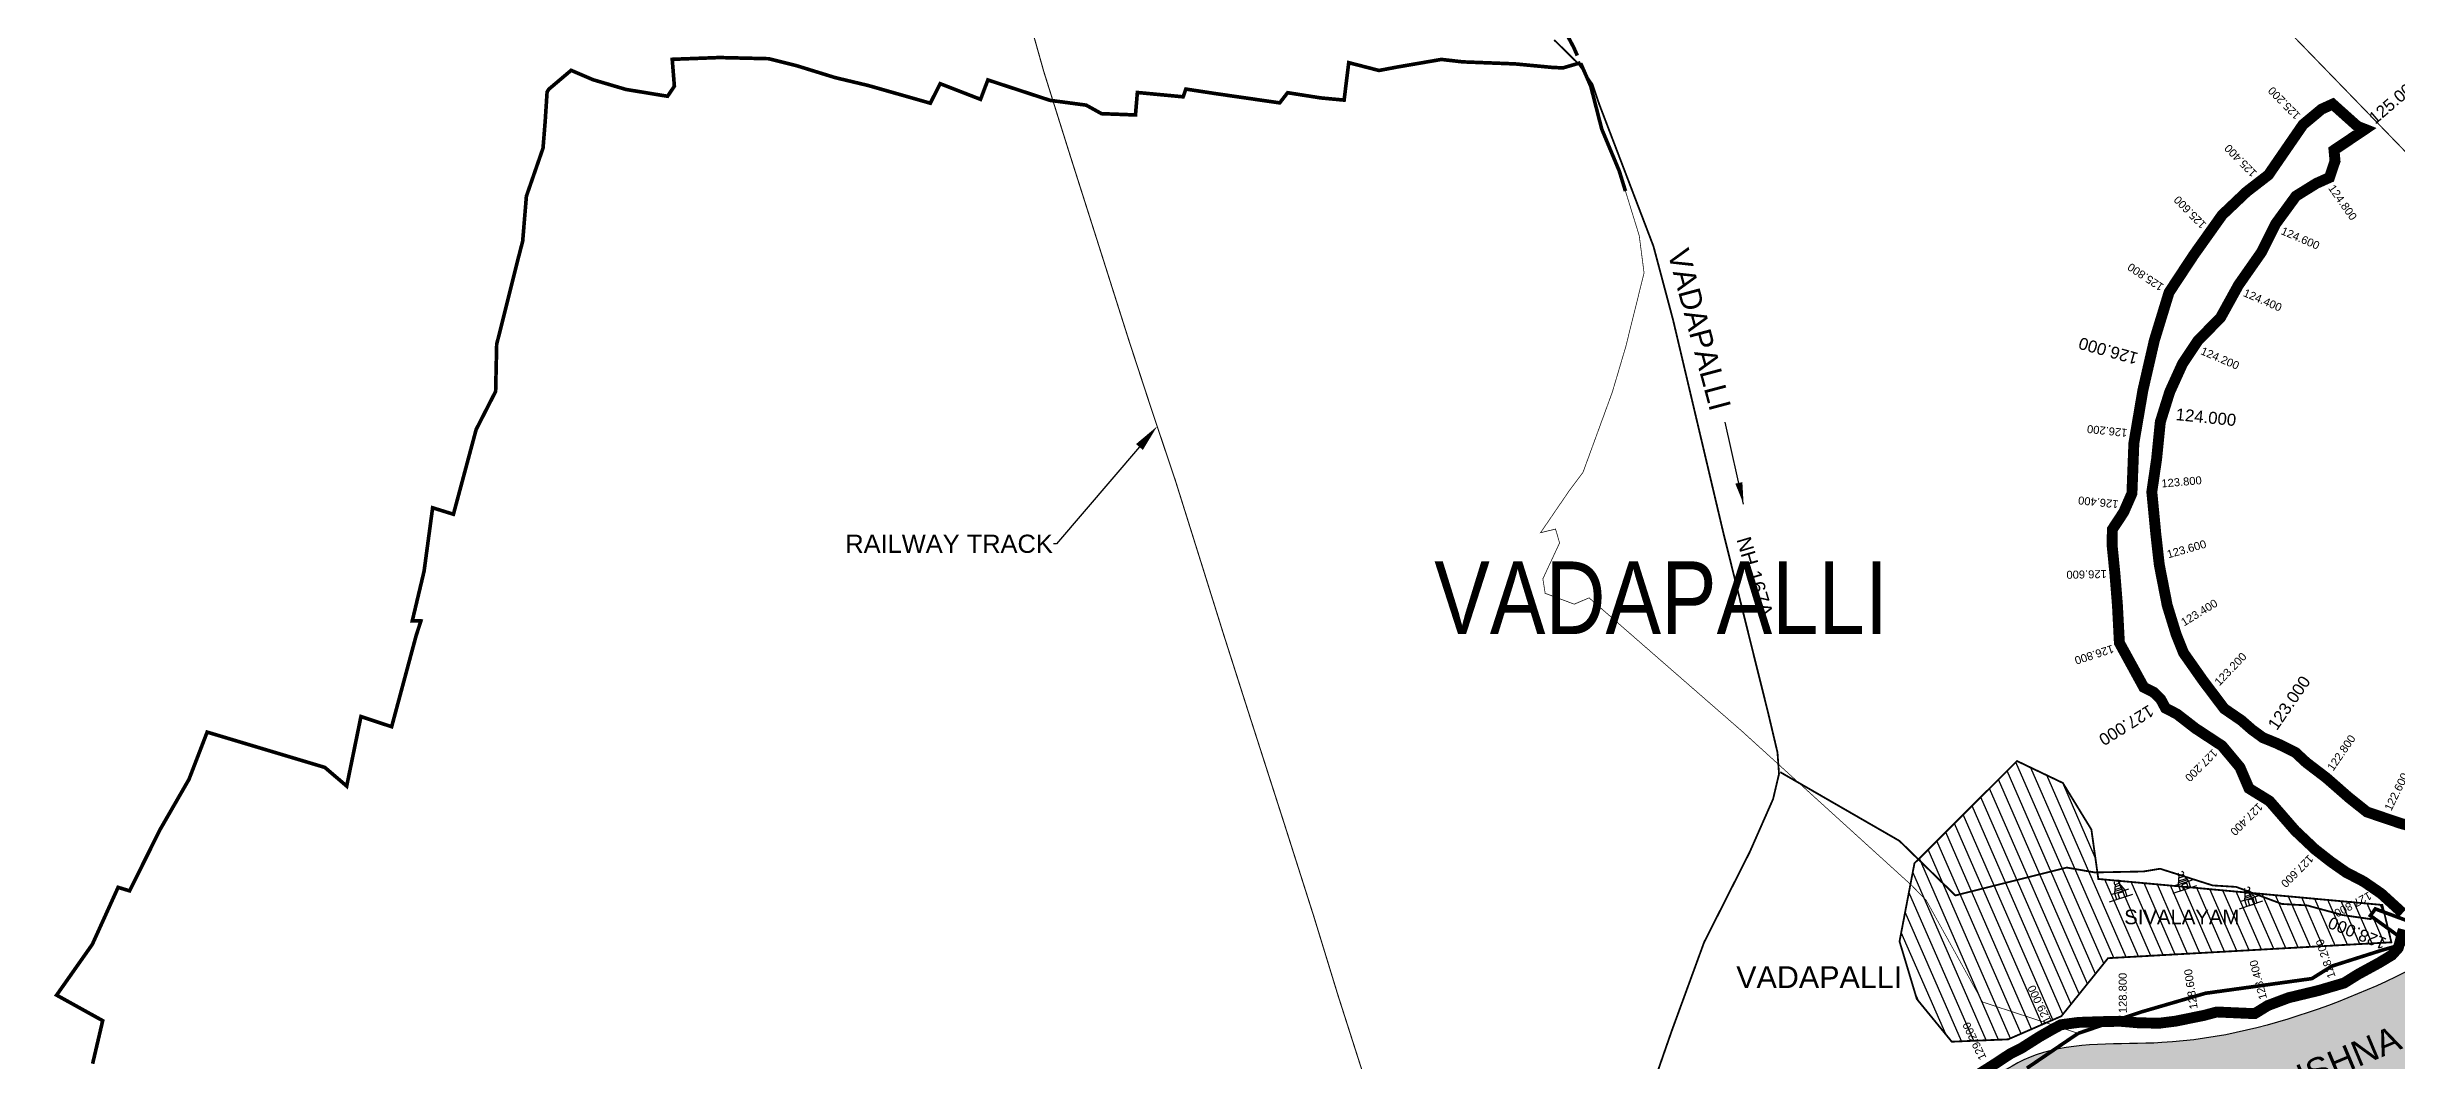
# Model space of a CAD drawing. Header units: millimetres. Extents: x 345922 to 402103, y 1833175 to 1858598.
# Drawn here: x 351844 to 358304, y 1845697 to 1848486 of the extents above; entities that cross this region are included whole.
import ezdxf
from ezdxf import colors
from ezdxf.entities.mleader import LeaderData, LeaderLine
from ezdxf.math import Vec2, Vec3

# ---------------------------------------------------------------- set-up
doc = ezdxf.new("R2010")
doc.units = ezdxf.units.MM
doc.linetypes.add('JIS_02_1.0', pattern=[2, 1, -1])
for name, color, linetype in [('BND', 160, 'Continuous'), ('FRL', 3, 'Continuous'), ('Plot', 7, 'Continuous'), ('points', 161, 'Continuous'), ('ROADS', 10, 'Continuous'), ('STREAM111', 4, 'Continuous'), ('VILLAGE AREA', 44, 'Continuous'), ('VILLAGE NAMES', 7, 'Continuous')]:
    doc.layers.add(name, color=color, linetype=linetype)
doc.styles.add('FONT1', font='Arial')
doc.styles.get("Standard").update_dxf_attribs({"font": 'arial.ttf'})
doc.styles.add('style1', font='')
doc.styles.get('style1').set_extended_font_data('Bahnschrift Condensed')
doc.linetypes.add('TRACKS', pattern='A,0.15,[130,ltypeshp.shx,S=0.25,R=0,X=0,Y=0],0.15', length=0.3)
doc.dimstyles.get("Standard").update_dxf_attribs({"dimtxt": 0.18, "dimasz": 0.18, "dimexe": 0.18, "dimexo": 0.0625, "dimgap": 0.09, "dimtad": 0, "dimtih": 1, "dimtoh": 1, "dimdec": 4, "dimzin": 0, "dimdsep": 46, "dimtxsty": 'Standard', "dimcen": 0.09, "dimadec": 0, "dimazin": 0, "dimtfac": 1, "dimtdec": 4, "dimtofl": 0, "dimtmove": 0, "dimatfit": 3, "dimfxl": 1, "dimtolj": 1, "dimtzin": 0, "dimarcsym": 0})

# ---------------------------------------------------------------- blocks, each defined once
blk = doc.blocks.new('bbb')
at = {"layer": 'Plot'}
for points in [[(6.392, 11.869), (6.705, 11.869)], [(6.491, 11.951), (6.437, 11.951)], [(6.491, 11.951), (6.534, 12.055), (6.582, 12.055), (6.623, 11.951)], [(6.491, 11.869), (6.491, 11.951), (6.623, 11.951), (6.623, 11.869)], [(6.615, 11.971), (6.499, 11.971)], [(6.509, 11.995), (6.606, 11.995)], [(6.523, 12.028), (6.593, 12.028)], [(6.623, 11.951), (6.677, 11.951)]]:
    blk.add_lwpolyline(points, dxfattribs=at)
blk.add_lwpolyline([(6.529, 11.869), (6.596, 11.869), (6.596, 11.936), (6.529, 11.936)], close=True, dxfattribs=at)
for centre, radius, start, end in [((6.54, 12.072), 0.0183, 106.7092, 250.8657), ((6.58, 12.074), 0.0191, 276.859, 103.7821)]:
    blk.add_arc(centre, radius, start, end, dxfattribs=at)

msp = doc.modelspace()

# ---------------------------------------------------------------- hatches: boundary and pattern name
at = {"layer": 'STREAM111'}
h = msp.add_hatch(dxfattribs=at)
h.set_pattern_fill('DASH,_O', color=4, scale=20, angle=45)
h.set_pattern_definition([(45, (0, 0), (7e-15, 89.8025612), [63.5, -63.5])])
edge = h.paths.add_edge_path()
edge.add_line((360312.4, 1845904.9), (360480.1, 1845907.5))
edge.add_line((360480.1, 1845907.5), (360557.2, 1845894.3))
edge.add_line((360557.2, 1845894.3), (360821, 1845809.2))
edge.add_line((360821, 1845809.2), (361124.9, 1845679.8))
edge.add_line((361124.9, 1845679.8), (361436.3, 1845577.4))
edge.add_line((361436.3, 1845577.4), (361695, 1845540.3))
edge.add_line((361695, 1845540.3), (361829.6, 1845532.7))
edge.add_line((361829.6, 1845532.7), (362216, 1845547.5))
edge.add_line((362216, 1845547.5), (362300.6, 1845547))
edge.add_line((362300.6, 1845547), (362320.4, 1845505.3))
edge.add_line((362320.4, 1845505.3), (362339.3, 1845504.7))
edge.add_line((362339.3, 1845504.7), (362352.2, 1845518.6))
edge.add_line((362352.2, 1845518.6), (362450.3, 1845520.1))
edge.add_line((362450.3, 1845520.1), (362712.6, 1845397.4))
edge.add_line((362712.6, 1845397.4), (363038.7, 1845362.4))
edge.add_line((363038.7, 1845362.4), (363526.7, 1845388.4))
edge.add_line((363526.7, 1845388.4), (364040.3, 1845531.1))
edge.add_line((364040.3, 1845531.1), (364255.8, 1845521))
edge.add_line((364255.8, 1845521), (364342.1, 1845671))
edge.add_line((364342.1, 1845671), (365004.6, 1846711.3))
edge.add_line((365004.6, 1846711.3), (365605.4, 1847420.4))
edge.add_line((365605.4, 1847420.4), (365918.3, 1847841.6))
edge.add_line((365918.3, 1847841.6), (365878.7, 1848090.8))
edge.add_line((365878.7, 1848090.8), (365924, 1848305))
edge.add_line((365924, 1848305), (366156.5, 1848619.5))
edge.add_line((366156.5, 1848619.5), (366280.2, 1848725.3))
edge.add_line((366280.2, 1848725.3), (366437.8, 1848794.5))
edge.add_line((366437.8, 1848794.5), (366629.9, 1848860.6))
edge.add_line((366629.9, 1848860.6), (366661.1, 1848902.5))
edge.add_line((366661.1, 1848902.5), (366851.1, 1849031))
edge.add_line((366851.1, 1849031), (367076, 1849132))
edge.add_line((367076, 1849132), (367572, 1849263.5))
edge.add_line((367572, 1849263.5), (367784.8, 1849294.3))
edge.add_line((367784.8, 1849294.3), (368319.3, 1849535.4))
edge.add_line((368319.3, 1849535.4), (368559.9, 1849652.3))
edge.add_line((368559.9, 1849652.3), (368808.4, 1849776.7))
edge.add_line((368808.4, 1849776.7), (369389.2, 1850008.7))
edge.add_line((369389.2, 1850008.7), (369588.7, 1850036.9))
edge.add_line((369588.7, 1850036.9), (369888.9, 1850054.2))
edge.add_line((369888.9, 1850054.2), (370056.2, 1850015.8))
edge.add_line((370056.2, 1850015.8), (370500.8, 1849986.4))
edge.add_line((370500.8, 1849986.4), (370760.6, 1849858.5))
edge.add_line((370760.6, 1849858.5), (370998.4, 1849726.3))
edge.add_line((370998.4, 1849726.3), (371143.5, 1849582))
edge.add_line((371143.5, 1849582), (371265.2, 1849377))
edge.add_line((371265.2, 1849377), (371303, 1849010.8))
edge.add_line((371303, 1849010.8), (371440.3, 1848548.1))
edge.add_line((371440.3, 1848548.1), (371518.2, 1848014))
edge.add_line((371518.2, 1848014), (371609.4, 1847658))
edge.add_line((371609.4, 1847658), (371832.6, 1847472.2))
edge.add_line((371832.6, 1847472.2), (372158.3, 1847071.2))
edge.add_line((372158.3, 1847071.2), (372338.4, 1846857.5))
edge.add_line((372338.4, 1846857.5), (372543.7, 1846547.9))
edge.add_line((372543.7, 1846547.9), (372690.6, 1846393.3))
edge.add_line((372690.6, 1846393.3), (373054, 1846066.4))
edge.add_line((373054, 1846066.4), (373259, 1845909.1))
edge.add_line((373259, 1845909.1), (373481, 1845784.8))
edge.add_line((373481, 1845784.8), (373756.3, 1845640.9))
edge.add_line((373756.3, 1845640.9), (373996.6, 1845568.4))
edge.add_line((373996.6, 1845568.4), (374200, 1845585.5))
edge.add_line((374200, 1845585.5), (374487.4, 1845634.4))
edge.add_line((374487.4, 1845634.4), (374726.7, 1845715.3))
edge.add_line((374726.7, 1845715.3), (375064.6, 1845862.9))
edge.add_line((375064.6, 1845862.9), (375537.5, 1845990.1))
edge.add_line((375537.5, 1845990.1), (375905.4, 1846141.8))
edge.add_line((375905.4, 1846141.8), (375577, 1846618.8))
edge.add_line((375577, 1846618.8), (375526.7, 1846545.7))
edge.add_line((375526.7, 1846545.7), (375428.1, 1846321.7))
edge.add_line((375428.1, 1846321.7), (375393.9, 1846260.6))
edge.add_line((375393.9, 1846260.6), (375319.8, 1846223.6))
edge.add_line((375319.8, 1846223.6), (375200.2, 1846158.1))
edge.add_line((375200.2, 1846158.1), (374896.2, 1846028.1))
edge.add_line((374896.2, 1846028.1), (374775.1, 1845992.5))
edge.add_line((374775.1, 1845992.5), (374659.8, 1845954.1))
edge.add_line((374659.8, 1845954.1), (374468.6, 1845908.4))
edge.add_line((374468.6, 1845908.4), (374304.7, 1845888.5))
edge.add_line((374304.7, 1845888.5), (374162.3, 1845877.1))
edge.add_line((374162.3, 1845877.1), (373881.3, 1845912.8))
edge.add_line((373881.3, 1845912.8), (373777.3, 1845949.8))
edge.add_line((373777.3, 1845949.8), (373681.8, 1846023.8))
edge.add_line((373681.8, 1846023.8), (373544.8, 1846193.8))
edge.add_line((373544.8, 1846193.8), (373472.2, 1846297.7))
edge.add_line((373472.2, 1846297.7), (373393.8, 1846394.5))
edge.add_line((373393.8, 1846394.5), (373284.1, 1846492.6))
edge.add_line((373284.1, 1846492.6), (373009.7, 1846804.4))
edge.add_line((373009.7, 1846804.4), (372901.1, 1846958.2))
edge.add_line((372901.1, 1846958.2), (372766.8, 1847192.8))
edge.add_line((372766.8, 1847192.8), (372656.1, 1847372.7))
edge.add_line((372656.1, 1847372.7), (372613, 1847438))
edge.add_line((372613, 1847438), (372539.3, 1847503.3))
edge.add_line((372539.3, 1847503.3), (372387.6, 1847604.7))
edge.add_line((372387.6, 1847604.7), (372217.7, 1847744.1))
edge.add_line((372217.7, 1847744.1), (372034, 1847883.4))
edge.add_line((372034, 1847883.4), (371929.6, 1847980.7))
edge.add_line((371929.6, 1847980.7), (371828.7, 1848173.2))
edge.add_line((371828.7, 1848173.2), (371715.3, 1848396.9))
edge.add_line((371715.3, 1848396.9), (371643.8, 1848678.5))
edge.add_line((371643.8, 1848678.5), (371591.1, 1848840))
edge.add_line((371591.1, 1848840), (371456.5, 1849263.5))
edge.add_line((371456.5, 1849263.5), (371414.2, 1849498.9))
edge.add_line((371414.2, 1849498.9), (371312, 1849769.7))
edge.add_line((371312, 1849769.7), (371239, 1849918.9))
edge.add_line((371239, 1849918.9), (371024.5, 1850114.1))
edge.add_line((371024.5, 1850114.1), (370792.3, 1850318.7))
edge.add_line((370792.3, 1850318.7), (370617, 1850424.1))
edge.add_line((370617, 1850424.1), (370453.2, 1850451.6))
edge.add_line((370453.2, 1850451.6), (370045.9, 1850438.7))
edge.add_line((370045.9, 1850438.7), (369901.1, 1850435.9))
edge.add_line((369901.1, 1850435.9), (369863.2, 1850432))
edge.add_line((369863.2, 1850432), (369636.1, 1850417.2))
edge.add_line((369636.1, 1850417.2), (369473.7, 1850396.9))
edge.add_line((369473.7, 1850396.9), (369263.9, 1850383.4))
edge.add_line((369263.9, 1850383.4), (369125.1, 1850352.9))
edge.add_line((369125.1, 1850352.9), (368996.5, 1850292.1))
edge.add_line((368996.5, 1850292.1), (368861.2, 1850204.2))
edge.add_line((368861.2, 1850204.2), (368671.7, 1850102.8))
edge.add_line((368671.7, 1850102.8), (368448.3, 1850018.3))
edge.add_line((368448.3, 1850018.3), (368272.4, 1849913.5))
edge.add_line((368272.4, 1849913.5), (368004.2, 1849827.1))
edge.add_line((368004.2, 1849827.1), (367788.8, 1849714.8))
edge.add_line((367788.8, 1849714.8), (367519.3, 1849605.2))
edge.add_line((367519.3, 1849605.2), (367186.6, 1849449))
edge.add_line((367186.6, 1849449), (366786.7, 1849232))
edge.add_line((366786.7, 1849232), (366520.6, 1849095.8))
edge.add_line((366520.6, 1849095.8), (366203.8, 1848968.1))
edge.add_line((366203.8, 1848968.1), (366030.8, 1848868.4))
edge.add_line((366030.8, 1848868.4), (365841.2, 1848735.4))
edge.add_line((365841.2, 1848735.4), (365673, 1848657.9))
edge.add_arc((365678.8, 1848638.8), 20, 106.84736, 172.13367)
edge.add_arc((366210.4, 1848161.8), 730.8, 138.97433, 154.11465)
edge.add_line((365552.9, 1848480.9), (365495.4, 1848364.8))
edge.add_arc((365995.6, 1848175.1), 535, 159.23736, 179.53822)
edge.add_line((365460.7, 1848179.4), (365365.8, 1848042.3))
edge.add_line((365365.8, 1848042.3), (365228.7, 1847989.9))
edge.add_line((365228.7, 1847989.9), (365128.7, 1847897.9))
edge.add_line((365128.7, 1847897.9), (364872.5, 1847479.8))
edge.add_spline(control_points=[(364872.5, 1847479.8), (364751.5, 1847238.1), (364508.2, 1846751.8), (364198.4, 1846147.9), (363744.8, 1845891.7), (363315.2, 1845910.5), (362809.7, 1845812), (362342.9, 1846131.5), (361754.6, 1846130), (361221.5, 1846087.1), (360745.8, 1846143.6), (360403.7, 1846216.2), (360146.2, 1846435.8), (359817, 1846535.7), (359424, 1846595.5), (359070.8, 1846351.3), (358733.8, 1846232.3), (358457.7, 1845994.9), (358118.2, 1845832.2), (357705.8, 1845724.4), (357317.7, 1845758.8), (357023.9, 1845510.6), (356849.3, 1845128.2), (356580, 1844792.4), (356446, 1844297.4), (356030.9, 1843955.3), (355574.1, 1843591.3), (355217, 1843272.9), (354944.6, 1842979.2), (354741.7, 1842776.2), (354523.6, 1842634), (354411.3, 1842454.7), (354037.5, 1842257.1), (353652.6, 1842879.1), (352957.2, 1842601.1), (352440.3, 1843123.6), (351871, 1843339), (351505.9, 1843559), (351379.9, 1843635)], knot_values=[0, 0, 0, 0, 816.927526, 1643.761803, 1962.087642, 2311.263035, 2917.580945, 3432.028985, 3904.205199, 4642.49363, 5040.443251, 5342.292141, 5671.412453, 6026.576286, 6370.093912, 6811.380667, 7250.662048, 7436.99095, 7895.132819, 8364.635402, 8711.468131, 9007.199942, 9440.815909, 9972.938838, 10276.359737, 10947.391125, 11503.408839, 12052.094683, 12374.742608, 12705.71871, 12912.047162, 13143.644243, 13334.200632, 14061.252952, 14648.51574, 15221.119517, 16056.071013, 16495.766696, 16495.766696, 16495.766696, 16495.766696], degree=3, periodic=0)
edge.add_line((351379.9, 1843635), (351106.5, 1843677.9))
edge.add_line((351106.5, 1843677.9), (350518.1, 1843637.9))
edge.add_line((350518.1, 1843637.9), (349724.7, 1843369))
edge.add_line((349724.7, 1843369), (349436.5, 1843040.9))
edge.add_line((349436.5, 1843040.9), (349048.2, 1842444.9))
edge.add_line((349048.2, 1842444.9), (348671.9, 1842188.8))
edge.add_line((348671.9, 1842188.8), (348888.3, 1841967.1))
edge.add_line((348888.3, 1841967.1), (349205.6, 1842299.6))
edge.add_line((349205.6, 1842299.6), (349306, 1842415.8))
edge.add_line((349306, 1842415.8), (349375, 1842547))
edge.add_line((349375, 1842547), (349580.2, 1842817.4))
edge.add_line((349580.2, 1842817.4), (349946.5, 1843185.7))
edge.add_line((349946.5, 1843185.7), (350272.4, 1843335.3))
edge.add_line((350272.4, 1843335.3), (350789.1, 1843428))
edge.add_line((350789.1, 1843428), (350998.9, 1843450.7))
edge.add_line((350998.9, 1843450.7), (351278.4, 1843398.7))
edge.add_line((351278.4, 1843398.7), (351614, 1843322.1))
edge.add_line((351614, 1843322.1), (352008.9, 1843081.7))
edge.add_line((352008.9, 1843081.7), (352174.8, 1842941.3))
edge.add_line((352174.8, 1842941.3), (352417, 1842669.9))
edge.add_line((352417, 1842669.9), (353146.2, 1842474.1))
edge.add_line((353146.2, 1842474.1), (353409.4, 1842271.6))
edge.add_line((353409.4, 1842271.6), (354057, 1842133))
edge.add_line((354057, 1842133), (354305.9, 1842172.8))
edge.add_line((354305.9, 1842172.8), (354684.2, 1842415.5))
edge.add_line((354684.2, 1842415.5), (355191.1, 1842879.5))
edge.add_line((355191.1, 1842879.5), (355737, 1843173.6))
edge.add_line((355737, 1843173.6), (356070, 1843283.5))
edge.add_line((356070, 1843283.5), (356311.5, 1843442.1))
edge.add_line((356311.5, 1843442.1), (356569.1, 1843861.7))
edge.add_line((356569.1, 1843861.7), (356851.2, 1844266.5))
edge.add_line((356851.2, 1844266.5), (357016.9, 1844488.8))
edge.add_line((357016.9, 1844488.8), (357044.6, 1844633.6))
edge.add_line((357044.6, 1844633.6), (357119.9, 1844730.1))
edge.add_line((357119.9, 1844730.1), (357281.4, 1844886.2))
edge.add_line((357281.4, 1844886.2), (357507.2, 1845123.6))
edge.add_line((357507.2, 1845123.6), (357846, 1845373.9))
edge.add_line((357846, 1845373.9), (358539.6, 1845695.9))
edge.add_line((358539.6, 1845695.9), (358987.5, 1845842.6))
edge.add_line((358987.5, 1845842.6), (359498.8, 1845883.5))
edge.add_line((359498.8, 1845883.5), (360096, 1845862))
edge.add_line((360096, 1845862), (360175.6, 1845873.5))
edge.add_line((360175.6, 1845873.5), (360312.4, 1845904.9))
at = {"layer": 'VILLAGE AREA'}
h = msp.add_hatch(dxfattribs=at)
h.set_pattern_fill('ANSI31,_O', color=256, scale=10, angle=68.54643)
h.set_pattern_definition([(113.5464313, (0, 0), (-29.1063882, -12.6838743), [])])
h.paths.add_polyline_path([(357261.3, 1846520.3), (356979.3, 1846239), (356938.2, 1846023.8), (356985.8, 1845865.2), (357081.9, 1845747.8), (357236.9, 1845754.3), (357383.3, 1845818.1), (357511.6, 1845977.7), (358290.8, 1846021.4), (358265.8, 1846124.2), (357484.9, 1846195.7), (357465.8, 1846331.7), (357387.4, 1846459.9)])

# ---------------------------------------------------------------- linework, layer by layer
at = {"color": 245, "linetype": 'TRACKS', "ltscale": 75}
for points in [[(357505.5, 1849047.9, 3, 3, 0), (358482.3, 1848039.4, 3, 3, 0), (358578.1, 1847941.3, 3, 3, 0), (358664.1, 1847871.6, 3, 3, 0), (358745.1, 1847825.2, 3, 3, 0), (358882.4, 1847770.3, 3, 3, 0), (358991.2, 1847745, 3, 3, 0), (359171.5, 1847726.4, 3, 3, 0), (359380.1, 1847721.8, 3, 3, 0), (359762.4, 1847712.3, 3, 3, 0), (360252.7, 1847699.8, 3, 3, 0), (360610.3, 1847689.7, 3, 3, 0), (360755.2, 1847701.8, 3, 3, 0), (360881.3, 1847735.8, 3, 3, 0), (360993.4, 1847785.1, 3, 3, 0), (361101.8, 1847848.5, 3, 3, 0), (361196.9, 1847929.2, 3, 3, 0), (361285.4, 1848033.4, 3, 3, 0), (361357.8, 1848152.1, 3, 3, 0), (361442.6, 1848354.7, 3, 3, 0), (361574.3, 1848730.8, 3, 3, 0)], [(355473.6, 1845626.6, 3, 3, 0), (355394.2, 1845874.9, 3, 3, 0), (355327.8, 1846091.7, 3, 3, 0), (355246.5, 1846347.2, 3, 3, 0), (355146.6, 1846658.3, 3, 3, 0), (355079.8, 1846867.7, 3, 3, 0), (355020.5, 1847057.3, 3, 3, 0), (354946.6, 1847293.1, 3, 3, 0), (354883.9, 1847479.8, 3, 3, 0), (354820.1, 1847674.6, 3, 3, 0), (354741.2, 1847923.5, 3, 3, 0), (354658.1, 1848184.8, 3, 3, 0), (354584.9, 1848418.2, 3, 3, 0), (354547.3, 1848551.9, 3, 3, 0)]]:
    msp.add_lwpolyline(points, format="xyseb", dxfattribs=at)
at = {"color": 245, "linetype": 'TRACKS', "ltscale": 75, "const_width": 3}
msp.add_lwpolyline([(357342.4, 1844027.1), (357242.7, 1844110.2), (357045.5, 1844248.1), (356776.7, 1844438.4), (356411.1, 1844692), (356047.8, 1844945.5), (355877.6, 1845065), (355791.3, 1845127.9), (355737.9, 1845173.6), (355688.4, 1845223.5), (355634.5, 1845289.4), (355582.6, 1845365.2), (355548.7, 1845430.1), (355522.4, 1845488.6), (355473.6, 1845626.6), (355394.2, 1845874.9), (355327.8, 1846091.7), (355246.5, 1846347.2), (355146.6, 1846658.3), (355097, 1846813.9)], dxfattribs=at)
at = {"layer": 'BND', "linetype": 'JIS_02_1.0', "lineweight": 30, "ltscale": 50}
for points, const_width in [([(356052.1, 1848461.9), (356042.4, 1848484.1), (356006.6, 1848551.6)], 10), ([(351969.3, 1845687.2), (351997, 1845805.7), (351870.3, 1845876), (351968.6, 1846015.9), (352039.4, 1846172.6), (352071, 1846163), (352117.9, 1846257.4), (352153.6, 1846329.6), (352234.2, 1846469.7), (352284.3, 1846599.9), (352607.9, 1846502.7), (352668, 1846451.3), (352707.2, 1846642.7), (352791.6, 1846614.7), (352858.8, 1846864.8), (352872, 1846905.8), (352848.4, 1846906.3), (352880.8, 1847042.7), (352904.3, 1847217.3), (352961.5, 1847199.5), (353024, 1847432.7), (353077.6, 1847537.7), (353080.5, 1847667.5), (353137.8, 1847896.4), (353152, 1847951.4), (353162.2, 1848075), (353207.9, 1848207.1), (353213.8, 1848280.1), (353219.1, 1848361.7), (353223.7, 1848369.2), (353285.2, 1848421.3), (353345.1, 1848395.5), (353436, 1848368.7), (353550.4, 1848349.9), (353569.1, 1848377.7), (353563.2, 1848451.6), (353692.8, 1848456.5), (353828.3, 1848453.3), (353906.7, 1848433.6), (354011.7, 1848401.1), (354101.6, 1848379.7), (354273, 1848330.8), (354299.9, 1848384.6), (354411, 1848341.4), (354431.2, 1848394.8), (354602.1, 1848338.7), (354701.4, 1848325.5), (354743.8, 1848302), (354837.1, 1848298.5), (354842.3, 1848360.3), (354968.2, 1848348.4), (354975.7, 1848369.7), (355057.6, 1848357.2), (355233.7, 1848331.7), (355255.5, 1848359.7), (355346.4, 1848345.4), (355410.8, 1848339.3), (355423.6, 1848442.4), (355506.8, 1848420.9), (355557.6, 1848430.5), (355678.3, 1848451.3), (355736.9, 1848444.6), (355880.8, 1848439), (355983.4, 1848429.3), (356012.6, 1848428), (356060.8, 1848442.1)], 10), ([(356061.3, 1848441), (356089.1, 1848377.5), (356119.3, 1848259.6), (356167.5, 1848144.2), (356184.5, 1848089)], 10), ([(357429.3, 1845770.8), (357429.3, 1845770.8), (357166.6, 1845857), (357011.1, 1846137.9), (356969.1, 1846180.3), (356505.8, 1846601.6), (356084.5, 1846969.4), (356071.1, 1846963.7), (356043.7, 1846952), (355963.7, 1846982), (355957.4, 1847021.8), (356003.4, 1847120.6), (355992.3, 1847158.6), (355951.1, 1847148.8), (356028.9, 1847262.8), (356067.7, 1847314.7), (356148.3, 1847535.3), (356185.4, 1847660.8), (356235.7, 1847863.8), (356222.4, 1847966.3), (356167.5, 1848144.2), (356143, 1848205), (356119.3, 1848259.6), (356089.1, 1848377.5), (356060.8, 1848442.1)], 2), ([(358436.9, 1846042.8), (358246.7, 1846113.3), (358233, 1846094.7), (358336, 1846020.1), (358264.6, 1845999.6), (358127.3, 1845955.9), (358072.1, 1845921.5), (357779.5, 1845881.1), (357602.4, 1845829.5), (357429.3, 1845770.8)], 10), ([(357429.3, 1845770.8), (357288.5, 1845674.9)], 10)]:
    msp.add_lwpolyline(points, dxfattribs=dict(at, const_width=const_width))
at = {"layer": 'FRL', "color": 84, "const_width": 30}
for points in [[(358400.6, 1846325.9), (358316.8, 1846348.5), (358223.5, 1846380.1), (358174, 1846419.6), (358111.7, 1846474.2), (358056.6, 1846516.3), (358026.7, 1846544.1), (357977.3, 1846568.4), (357937.6, 1846584.5), (357907.5, 1846606.5), (357878.1, 1846632.2), (357831.2, 1846664.3), (357773.3, 1846741), (357719.4, 1846817.7), (357698.8, 1846869.3), (357674.4, 1846948.5), (357652.5, 1847060.5), (357642.8, 1847147.4), (357632, 1847261.1), (357645.2, 1847351.9), (357655.4, 1847453.7), (357681.1, 1847535.9), (357716.4, 1847613.8), (357758.9, 1847677.4), (357821.1, 1847741), (357870.4, 1847830.4), (357933.7, 1847921), (357972.4, 1847998.6), (358028.2, 1848075.1), (358084.3, 1848110), (358120.6, 1848126.3), (358135.8, 1848171.7), (358133, 1848201.6), (358218.2, 1848259), (358197.5, 1848267.2), (358129.3, 1848328.3), (358098.8, 1848314.4), (358047.7, 1848271.7), (358000.6, 1848203.3), (357952.7, 1848133.5), (357892.6, 1848087), (357825.4, 1848023.1), (357747.1, 1847912.9), (357679.4, 1847810.1), (357638.9, 1847677.8), (357607.5, 1847541.1), (357582.6, 1847395), (357577.3, 1847256.9), (357554.8, 1847205.5), (357523.4, 1847157.7), (357523, 1847112.1), (357530.5, 1847036.1), (357537.5, 1846948.5), (357542.8, 1846845.8), (357609.7, 1846723.5), (357636.7, 1846709.8), (357656.5, 1846690.3), (357669.6, 1846666), (357701.3, 1846649.5), (357752.2, 1846610), (357825, 1846562.2), (357874.3, 1846503.1), (357899.2, 1846444.9), (357955.5, 1846410.2), (358026.4, 1846328.6), (358080.6, 1846277.4), (358124.3, 1846243.2), (358166.3, 1846213.8), (358214.8, 1846188.5), (358262.7, 1846155.5), (358321.5, 1846101.8)], [(358323.6, 1846056.8), (358314.2, 1846021.1), (358309.4, 1846005.4), (358292.2, 1845986.3), (358257.9, 1845965.4), (358198.8, 1845933.1), (358160.7, 1845909.3), (358090.9, 1845888.8), (358008, 1845868.8), (357951.2, 1845847.4), (357914.7, 1845825), (357810.5, 1845829.6), (357775.4, 1845820.2), (357697.5, 1845804.4), (357652.3, 1845798.7), (357593.4, 1845799.9), (357545, 1845804.1), (357489.9, 1845802.9), (357430.2, 1845800.9), (357382.1, 1845794.5), (357359.3, 1845782.2), (357324.2, 1845762.2), (357273.2, 1845729.8), (357242.2, 1845714.2), (357205, 1845689.6), (357157.8, 1845659.6)]]:
    msp.add_lwpolyline(points, dxfattribs=at)
at = {"layer": 'FRL', "color": 84}
for points in [[(358400.6, 1846325.9, 30, 30, 0), (358316.8, 1846348.5, 30, 30, 0), (358223.5, 1846380.1, 30, 30, 0), (358174, 1846419.6, 30, 30, 0), (358111.7, 1846474.2, 30, 30, 0), (358056.6, 1846516.3, 30, 30, 0), (358026.7, 1846544.1, 30, 30, 0), (357977.3, 1846568.4, 30, 30, 0), (357937.6, 1846584.5, 30, 30, 0), (357907.5, 1846606.5, 30, 30, 0), (357878.1, 1846632.2, 30, 30, 0), (357831.2, 1846664.3, 30, 30, 0), (357773.3, 1846741, 30, 30, 0), (357719.4, 1846817.7, 30, 30, 0), (357698.8, 1846869.3, 30, 30, 0), (357674.4, 1846948.5, 30, 30, 0), (357652.5, 1847060.5, 30, 30, 0), (357642.8, 1847147.4, 30, 30, 0), (357632, 1847261.1, 30, 30, 0), (357645.2, 1847351.9, 30, 30, 0), (357655.4, 1847453.7, 30, 30, 0), (357681.1, 1847535.9, 30, 30, 0), (357716.4, 1847613.8, 30, 30, 0), (357758.9, 1847677.4, 30, 30, 0), (357821.1, 1847741, 30, 30, 0), (357870.4, 1847830.4, 30, 30, 0), (357933.7, 1847921, 30, 30, 0), (357972.4, 1847998.6, 30, 30, 0), (358028.2, 1848075.1, 30, 30, 0), (358084.3, 1848110, 30, 30, 0), (358120.6, 1848126.3, 30, 30, 0), (358135.8, 1848171.7, 30, 30, 0), (358133, 1848201.6, 30, 30, 0), (358218.2, 1848259, 30, 30, 0), (358197.5, 1848267.2, 30, 30, 0), (358129.3, 1848328.3, 30, 30, 0), (358098.8, 1848314.4, 30, 30, 0), (358047.7, 1848271.7, 30, 30, 0), (358000.6, 1848203.3, 30, 30, 0), (357952.7, 1848133.5, 30, 30, 0), (357892.6, 1848087, 30, 30, 0), (357825.4, 1848023.1, 30, 30, 0), (357747.1, 1847912.9, 30, 30, 0), (357679.4, 1847810.1, 30, 30, 0), (357638.9, 1847677.8, 30, 30, 0), (357607.5, 1847541.1, 30, 30, 0), (357582.6, 1847395, 30, 30, 0), (357577.3, 1847256.9, 30, 30, 0), (357554.8, 1847205.5, 30, 30, 0), (357523.4, 1847157.7, 30, 30, 0), (357523, 1847112.1, 30, 30, 0), (357530.5, 1847036.1, 30, 30, 0), (357537.5, 1846948.5, 30, 30, 0), (357542.8, 1846845.8, 30, 30, 0), (357609.7, 1846723.5, 30, 30, 0), (357636.7, 1846709.8, 30, 30, 0), (357656.5, 1846690.3, 30, 30, 0), (357669.6, 1846666, 30, 30, 0), (357701.3, 1846649.5, 30, 30, 0), (357752.2, 1846610, 30, 30, 0), (357825, 1846562.2, 30, 30, 0), (357874.3, 1846503.1, 30, 30, 0), (357899.2, 1846444.9, 30, 30, 0), (357955.5, 1846410.2, 30, 30, 0), (358026.4, 1846328.6, 30, 30, 0), (358080.6, 1846277.4, 30, 30, 0), (358124.3, 1846243.2, 30, 30, 0), (358166.3, 1846213.8, 30, 30, 0), (358214.8, 1846188.5, 30, 30, 0), (358262.7, 1846155.5, 30, 30, 0), (358321.5, 1846101.8, 30, 30, 0)], [(358323.6, 1846056.8, 30, 30, 0), (358314.2, 1846021.1, 30, 30, 0), (358309.4, 1846005.4, 30, 30, 0), (358292.2, 1845986.3, 30, 30, 0), (358257.9, 1845965.4, 30, 30, 0), (358198.8, 1845933.1, 30, 30, 0), (358160.7, 1845909.3, 30, 30, 0), (358090.9, 1845888.8, 30, 30, 0), (358008, 1845868.8, 30, 30, 0), (357951.2, 1845847.4, 30, 30, 0), (357914.7, 1845825, 30, 30, 0), (357810.5, 1845829.6, 30, 30, 0), (357775.4, 1845820.2, 30, 30, 0), (357697.5, 1845804.4, 30, 30, 0), (357652.3, 1845798.7, 30, 30, 0), (357593.4, 1845799.9, 30, 30, 0), (357545, 1845804.1, 30, 30, 0), (357489.9, 1845802.9, 30, 30, 0), (357430.2, 1845800.9, 30, 30, 0), (357382.1, 1845794.5, 30, 30, 0), (357359.3, 1845782.2, 30, 30, 0), (357324.2, 1845762.2, 30, 30, 0), (357273.2, 1845729.8, 30, 30, 0), (357242.2, 1845714.2, 30, 30, 0), (357205, 1845689.6, 30, 30, 0), (357157.8, 1845659.6, 30, 30, 0)]]:
    msp.add_lwpolyline(points, format="xyseb", dxfattribs=at)
at = {"layer": 'ROADS', "const_width": 5}
for points in [[(357150.1, 1844699.2), (356640.3, 1845030.8), (356417.1, 1845167.6), (356318.6, 1845235.3), (356266, 1845298.7), (356227.1, 1845388.8), (356219.5, 1845443.9), (356226, 1845530.4), (356311.3, 1845776.3), (356400.9, 1846021.6), (356526, 1846269.2), (356590.5, 1846415.6), (356606.8, 1846484.8), (356602.6, 1846543.9), (356577, 1846652.4), (356453.8, 1847148.1), (356315.6, 1847733.8), (356261.5, 1847937.2), (356112.7, 1848327.2), (356093.7, 1848383.3), (356055.5, 1848439.1), (355988.4, 1848505.1)], [(356688.3, 1844999.6), (356640.3, 1845030.8), (356417.1, 1845167.6), (356318.6, 1845235.3), (356266, 1845298.7), (356227.1, 1845388.8), (356219.5, 1845443.9), (356226, 1845530.4), (356311.3, 1845776.3), (356400.9, 1846021.6), (356526, 1846269.2), (356590.5, 1846415.6), (356606.8, 1846484.8), (356602.6, 1846543.9), (356577, 1846652.4), (356536.8, 1846813.9)], [(356610.2, 1846489.7), (356937.9, 1846300.6), (357091.8, 1846150.4), (357398, 1846227.1), (357475.2, 1846213.7), (357608.8, 1846216.3), (357654.9, 1846223.8), (357799.3, 1846177.9), (357863.9, 1846173.9), (357989.8, 1846126.9), (358061, 1846122.8), (358062.4, 1846122), (358156.2, 1846096.4), (358236.3, 1846084.9)]]:
    msp.add_lwpolyline(points, dxfattribs=at)
at = {"layer": 'STREAM111', "color": 4}
msp.add_spline([(364872.5, 1847479.8), (364505.7, 1846749.9), (364031.1, 1846072.8), (363749.1, 1845925.2), (363401.1, 1845896.3), (362794.8, 1845893.6), (362317.7, 1846086), (361847.1, 1846125.5), (361109, 1846109.7), (360713.6, 1846154.4), (360423.1, 1846236.3), (360143.6, 1846410.2), (359808.8, 1846528.7), (359466.1, 1846552.4), (359064.2, 1846370.3), (358672.8, 1846170.9), (358524.2, 1846058.4), (358117.4, 1845847.8), (357659.2, 1845745.2), (357314.1, 1845711.4), (357077.6, 1845533.7), (356848.6, 1845165.6), (356573.2, 1844710.2), (356461.5, 1844428.1), (356004.9, 1843936.4), (355574.2, 1843584.7), (355168.6, 1843215.2), (354945, 1842982.5), (354702.6, 1842757.2), (354541, 1842628.9), (354385.4, 1842457.4), (354214.8, 1842372.5), (353571.5, 1842711.4), (352984.3, 1842720.6), (352496.8, 1843021), (351761.1, 1843415.7), (351379.9, 1843635)], degree=3, dxfattribs=at)
at = {"layer": 'VILLAGE AREA', "const_width": 5}
msp.add_lwpolyline([(357261.3, 1846520.3), (356979.3, 1846239), (356938.2, 1846023.8), (356985.8, 1845865.2), (357081.9, 1845747.8), (357236.9, 1845754.3), (357383.3, 1845818.1), (357511.6, 1845977.7), (358290.8, 1846021.4), (358265.8, 1846124.2), (357484.9, 1846195.7), (357465.8, 1846331.7), (357387.4, 1846459.9), (357261.3, 1846520.3)], dxfattribs=at)

# ---------------------------------------------------------------- block references
at = {"layer": 'Plot', "xscale": 218.393666922118, "yscale": 218.3936669221148, "zscale": 218.3936669221164, "rotation": 18.37535767775559}
for p in [(357007.5, 1843232.3), (357183, 1843256.5), (357365, 1843213.6)]:
    msp.add_blockref('bbb', p, dxfattribs=at)

# ---------------------------------------------------------------- texts
at = {"layer": 'points', "color": 1, "style": 'FONT1'}
for s, height, rotation, p in [('125.000', 33, 40.57002, (358246.3, 1848271.5)), ('125.200', 22, 134.24277, (358042.5, 1848298.8)), ('125.400', 22, 134.24277, (357922.6, 1848140.3)), ('125.600', 22, 134.24277, (357783.5, 1847998.4)), ('124.800', 22, 305.05677, (358116, 1848096.9)), ('124.600', 22, 336.7559, (357985.2, 1847971.1)), ('125.800', 22, 146.19035, (357667, 1847830.6)), ('124.400', 22, 336.7559, (357881.5, 1847800.7)), ('126.000', 33, 164.3745, (357597.1, 1847642.6)), ('124.200', 22, 336.7559, (357764.3, 1847640.7)), ('124.000', 33, 354.20091, (357696.4, 1847458.8)), ('126.200', 22, 173.97755, (357565.6, 1847433.8)), ('123.800', 22, 4.82379, (357659.3, 1847273.1)), ('126.400', 22, 173.97755, (357541.1, 1847237.4)), ('123.600', 22, 15.94423, (357677.1, 1847077.9)), ('126.600', 22, 181.11441, (357508, 1847046)), ('123.400', 22, 31.49663, (357720.7, 1846890.5)), ('126.800', 22, 198.0724, (357523.1, 1846840.6)), ('123.200', 22, 46.40783, (357818, 1846725.6)), ('123.000', 33, 55.45718, (357975.8, 1846602.5)), ('127.000', 33, 211.90656, (357624.2, 1846676.7)), ('122.800', 22, 55.43073, (358130.7, 1846491.1)), ('127.200', 22, 225.14121, (357799.6, 1846555.4)), ('122.600', 22, 63.84848, (358290.2, 1846381.1)), ('127.400', 22, 225.14121, (357924.1, 1846407)), ('127.600', 22, 225.14121, (358063.4, 1846264.2)), ('127.800', 22, 208.38235, (358228.7, 1846161.5)), ('128.000', 33, 158.06067, (358280, 1846030.8)), ('128.200', 22, 108.31327, (358137.8, 1845926.8)), ('128.800', 22, 90.23547, (357563.3, 1845826.5)), ('128.600', 22, 98.42425, (357758.3, 1845839.3)), ('128.400', 22, 104.55991, (357949.1, 1845867.1)), ('129.000', 22, 115.3866, (357356.7, 1845805.7)), ('129.200', 22, 115.3866, (357177.8, 1845703.9))]:
    msp.add_text(s, height=height, rotation=rotation, dxfattribs=at).set_placement(p)
at = {"layer": 'ROADS'}
msp.add_text('NH 167A', height=40, rotation=286.4622, dxfattribs=at).set_placement((356489.4, 1847130.3))
at = {"layer": 'ROADS', "insert": (356357.9, 1847936), "char_height": 60, "width": 456.589, "attachment_point": 1, "rotation": 284.95917}
msp.add_mtext('VADAPALLI', dxfattribs=at)
at = {"layer": 'STREAM111', "color": 4}
msp.add_text('KRISHNA RIVER', height=70, rotation=22.73754, dxfattribs=at).set_placement((357923.3, 1845562.1))
at = {"layer": 'VILLAGE AREA'}
msp.add_text('SIVALAYAM', height=40, dxfattribs=at).set_placement((357556.1, 1846071.2))
at = {"layer": 'VILLAGE AREA', "insert": (356489.1, 1845955.6), "char_height": 60, "width": 456.589, "attachment_point": 1}
msp.add_mtext('VADAPALLI', dxfattribs=at)
at = {"layer": 'VILLAGE NAMES', "color": 0, "style": 'style1'}
msp.add_text('VADAPALLI', height=200, dxfattribs=at).set_placement((355658.8, 1846869.7))

# ---------------------------------------------------------------- leaders
at = {"color": 5}
ml = msp.add_multileader_mtext('Standard', dxfattribs=at)
ml.set_content('RAILWAY TRACK', color=5)
ml.set_leader_properties()
ml.build(insert=Vec2(0, 0))
ml.multileader.update_dxf_attribs({"arrow_head_size": 75})
ctx = ml.context
ctx.base_point, ctx.char_height, ctx.arrow_head_size, ctx.plane_origin = Vec3(354042.8, 1847117.9), 50, 75, Vec3(354261.6, 1846940)
ctx.text_align_type = 2
notes = []
notes.append((ctx, [(1, (1, 1, 0), (354619.7, 1847117.9), (-1, 0), 8, [(0, [(354896.8, 1847441.6)], 0, [])])]))
ctx.mtext.insert, ctx.mtext.alignment, ctx.mtext.flow_direction = Vec3(354609.7, 1847143.3), 3, 5
at = {"layer": 'ROADS'}
msp.add_leader([(356509.5, 1847227.3), (356458.7, 1847453.1)], dimstyle='Standard', override={"dimasz": 60}, dxfattribs=at)
for ctx, leaders in notes:
    for number, flags, end, landing, length, lines in leaders:
        leader = LeaderData()
        leader.index, (leader.has_last_leader_line, leader.has_dogleg_vector, leader.attachment_direction) = number, flags
        leader.last_leader_point, leader.dogleg_vector, leader.dogleg_length = Vec3(end), Vec3(landing), length
        for number, points, colour, breaks in lines:
            line = LeaderLine()
            line.index, line.vertices, line.color, line.breaks = number, Vec3.list(points), colors.encode_raw_color(colour), breaks
            leader.lines.append(line)
        ctx.leaders.append(leader)

doc.saveas('drawing.dxf')
